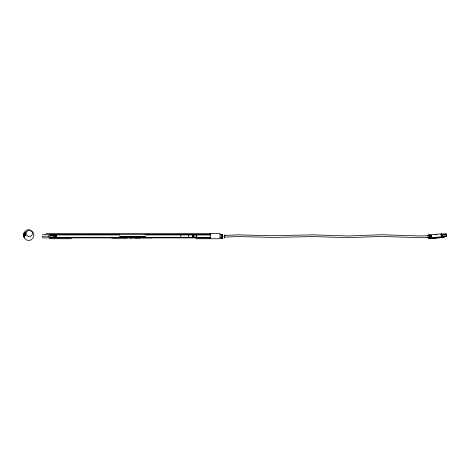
<?xml version="1.0" encoding="UTF-8"?>
<svg xmlns="http://www.w3.org/2000/svg" width="470" height="470" viewBox="0 0 470 470"><rect width="100%" height="100%" fill="white"/><g stroke="black" fill="none" stroke-linecap="round" stroke-linejoin="round"><path stroke-width="0.7" d="M188.687 234.953L188.687 237.503M25.063 234.319L24.916 232.386L25.198 235.223L24.734 232.662L25.045 232.615L25.398 234.313M24.863 233.355L24.769 232.768L25.169 235.264L24.916 232.386M24.845 232.626L25.309 235.206L25.216 234.195M25.133 233.514C24.469 230.124 25.674 236.751 25.245 234.348M430.173 236.627L430.062 237.726A1.334 0.723 87.7 0 1 429.562 238.325L428.928 237.99A1.504 0.811 87.7 0 0 429.198 238.032A1.334 0.723 87.7 0 0 429.697 237.426L429.774 236.24A1.839 0.993 87.7 0 0 429.386 235.165L428.752 234.83A1.334 0.723 87.7 0 0 428.252 235.429L428.17 235.787M429.651 235.452L430.15 237.027L429.662 238.084L430.467 237.638L430.585 236.157A1.839 0.993 87.7 0 0 430.191 235.082L429.562 234.747A1.334 0.723 87.7 0 0 429.057 235.347M24.892 232.45L24.822 233.308M25.045 233.884L25.345 234.107L24.981 232.397L25.18 233.478L24.804 233.52M24.998 232.814L24.769 233.355L25.133 233.073M25.104 233.173L24.881 232.474L25.257 235.212L25.022 234.06M56.277 236.498L55.771 237.227L55.272 236.522M430.073 237.039L429.827 237.932M24.74 232.668C24.716 233.055 25.956 236.193 25.045 234.648M428.182 235.858L418.658 235.917L381.875 234.718L348.158 235.969L313.49 234.853L270.368 235.711L237.961 234.83L224.378 235.464L224.231 237.162L237.814 236.545L274.016 237.421L313.337 236.569L348.006 237.685L381.722 236.434L418.506 237.632L428.035 237.567M224.484 237.05L224.372 237.979L224.601 237.244M427.688 236.163C428.117 234.342 429.645 236.545 429.039 237.497A1.334 0.723 87.7 0 1 428.534 238.096A1.504 0.811 87.7 0 1 427.935 237.791L427.724 237.25M430.15 237.027L430.068 237.391A1.334 0.723 87.7 0 1 429.762 237.891M429.286 235.188A1.334 0.723 87.7 0 1 429.486 235.088L430.408 235.911L430.432 237.691A1.334 0.723 87.7 0 1 429.927 238.29L429.292 238.12M224.736 235.775L224.86 234.812L224.93 235.693M24.663 235.946L24.187 233.978L23.635 234.348L24.229 236.827L24.646 236.721M24.646 236.727L24.346 237.021L23.917 235.294M428.434 235.787C429.674 234.048 430.561 238.778 428.81 238.02M23.999 234.336L23.635 234.342M25.198 234.924L25.133 234.401L25.468 234.618C25.351 234.454 25.18 235.305 25.139 234.371M433.575 237.979L432.782 238.114L437.012 237.332L434.556 237.879L438.469 237.532L433.446 238.032M430.032 238.049L430.444 236.998L429.944 235.423M436.853 234.601L436.107 234.765M193.546 235.87L194.022 235.582L194.022 236.933L192.283 236.674L192.283 235.87L193.546 235.87L193.546 236.674M443.433 236.528L444.567 236.281L443.451 236.61M435.907 234.8L436.847 234.589M442.235 236.71L431.783 237.661L429.18 238.813L439.632 237.861L442.235 236.71L441.724 233.843L431.278 234.794C429.034 234.824 432.159 237.209 430.291 238.067M440.425 234.418L441.724 233.843M443.786 234.348L444.203 234.166L443.451 234.23M444.978 234.348L446.112 233.843L446.5 236.046L444.232 237.045L440.384 237.397M442.37 236.986L443.545 236.821M442.387 237.068L442.781 236.804M443.533 236.733L443.134 237.003M441.406 236.886L441.5 236.945M435.167 234.771L435.731 234.677L435.338 234.742M429.739 238.079L429.298 237.949M24.787 236.457L24.487 236.763L24.117 235.593M24.652 232.879L25.08 232.826M24.704 233.014L25.116 232.938L24.834 233.261L24.728 232.773L25.233 235.247L25.145 234.43M24.693 233.079L25.098 233.044M24.81 233.431L25.216 233.42M24.969 233.608L24.892 232.997M25.204 233.86L25.016 233.49M24.945 233.249L25.462 234.677L25.122 234.671M25.462 234.883L25.227 235.147L25.216 234.542M429.122 237.133L430.591 236.986M446.112 233.843L441.618 234.254L441.912 235.905M441.254 235.159L446.218 234.706M442.188 236.363L446.441 235.975L444.256 236.945L440.002 237.332M442.012 236.451L446.5 236.046M443.833 236.434L444.579 236.363M56.006 235.911C55.119 234.442 55.536 237.432 56.006 235.964M46.054 233.625L220.078 233.643L220.078 238.748L195.679 238.725M42.664 234.471L210.56 234.471M219.813 234.471L221.335 234.471M119.744 234.953L49.738 234.953A1.298 1.298 0 0 0 49.738 237.503L210.56 237.503M210.56 234.953L145.265 234.953L145.265 234.471M222.263 235.358L222.604 235.358M192.342 235.922L193.493 235.922L193.493 236.621M55.196 236.498L56.347 236.498L56.347 235.347L55.196 235.347L55.196 236.498A0.611 0.611 0 0 0 55.771 237.309A0.611 0.611 0 0 0 56.347 236.498M119.738 236.68L145.265 236.68L145.265 237.027L119.738 237.027L119.738 236.704L145.265 236.704M210.542 237.879L42.664 237.879L42.664 236.175L48.68 236.228M219.813 237.879L221.335 237.879L221.329 237.415M111.866 238.131L121.137 238.131M121.836 238.131L127.1 238.131M129.814 238.131L133.527 237.879M134.626 238.131L140.659 238.131M49.368 238.725L71.516 238.725M429.938 238.126L430.367 238.243A1.334 0.723 87.7 0 0 430.873 237.644L430.949 236.457A1.839 0.993 87.7 0 0 430.555 235.382L429.927 235.041A1.334 0.723 87.7 0 0 429.727 235.147L429.122 234.788A1.334 0.723 87.7 0 0 428.746 235.1M31.59 230.711L33.317 232.82A5.534 5.528 0 0 1 33.517 236.904L32.906 238.149L30.873 239.941A4.976 4.976 0 0 1 26.937 240.147L24.745 238.578L24.011 237.403A5.534 5.528 0 0 1 23.811 233.32L24.428 232.08L26.455 230.282A4.976 4.976 0 0 1 30.391 230.077M25.357 234.83L25.151 234.642M25.262 235.206L24.845 232.867M24.945 232.95L24.898 232.609M25.298 234.695L25.145 233.872M25.098 233.361L25.033 232.909M25.127 233.713L25.104 234.207M25.08 233.243L25.409 234.724M25.016 233.802L24.957 233.502L25.321 234.777M25.01 233.143L25.075 233.508M24.687 232.832L25.174 235.258M25.274 234.201L25.333 234.554M431.278 234.794L431.783 237.661M430.173 236.962L430.144 236.204A1.839 0.993 87.7 0 0 429.75 235.129M224.378 235.464L224.231 237.18M222.604 234.624L222.604 238.643M222.263 234.395L222.263 238.243M222.175 234.624L222.175 238.643M221.834 234.395L221.834 238.243M221.67 234.624L221.67 238.643M221.329 234.395L221.329 238.243M210.196 233.643L210.196 238.748M204.08 234.471L204.08 234.9M198.622 234.471L198.622 234.9M180.821 234.953L180.821 237.503M151.769 237.879L142.404 237.879M119.738 234.471L119.738 234.836M53.527 235.775L53.527 236.627M429.791 237.943A1.504 0.811 87.7 0 0 430.003 237.949A1.334 0.723 87.7 0 0 430.508 237.344L430.508 236.504A1.839 0.993 87.7 0 0 430.115 235.423M430.144 236.539A1.839 0.993 87.7 0 0 429.75 235.464L429.116 235.123A1.334 0.723 87.7 0 0 428.916 235.229M56.006 236.187C56.318 237.15 56.036 234.025 56.006 236.187M26.714 231.639L26.338 232.403A3.396 3.39 0 0 0 26.461 234.906L28.253 236.586A3.055 3.049 0 0 0 30.668 236.463L32.289 234.601A3.396 3.39 0 0 0 32.172 232.098L30.374 230.412A3.055 3.049 0 0 0 27.959 230.541L26.714 231.639M23.776 234.078L23.5 234.606L24.093 237.086L24.369 236.557L23.776 234.078M54.414 235.329L50.161 235.329L50.161 237.027L54.414 237.027L54.414 235.329M24.969 233.408L24.793 232.932L24.933 233.42M196.096 237.503L196.096 234.953A1.41 1.41 0 0 1 196.096 237.503"/></g></svg>
